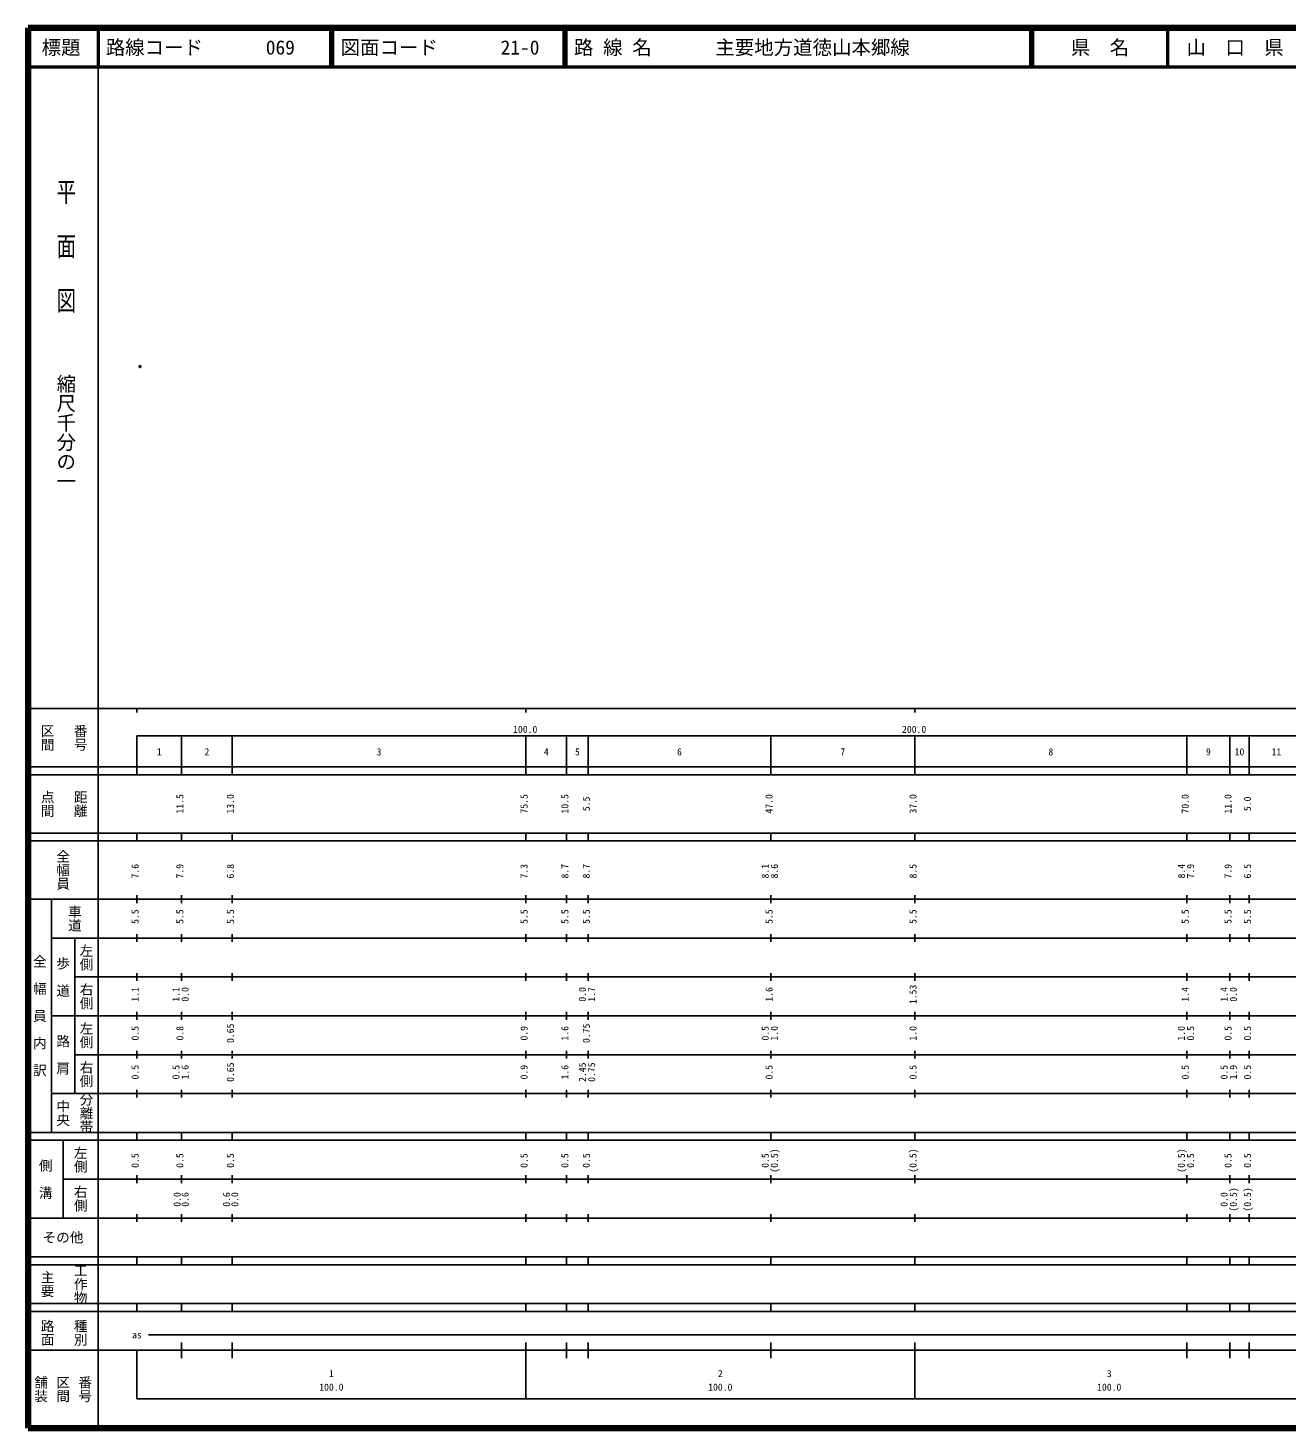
# Model space of a CAD drawing. Units: millimetres on the paper. Extents: x 40 to 680, y 20 to 380.
# Drawn here: x 40 to 363.7, y 20 to 380 of the extents above; entities that cross this region are included whole.
import ezdxf
from ezdxf.enums import TextEntityAlignment as Align

# ---------------------------------------------------------------- set-up
doc = ezdxf.new("R2010")
doc.units = ezdxf.units.MM
doc.header["$PDMODE"] = 32
doc.header["$PDSIZE"] = 0.5
doc.layers.add('M-OTRS', color=6, linetype='Continuous')
doc.layers.add('M-TTL-TXT', color=7, linetype='Continuous')
for name, color, linetype, lineweight in [('M-TTL', 2, 'Continuous', 140), ('M-TTL-BAND', 7, 'Continuous', 25), ('M-TTL-LINE', 7, 'Continuous', 50)]:
    doc.layers.add(name, color=color, linetype=linetype, lineweight=lineweight)
doc.styles.add('@ＭＳ ゴシック', font='')
doc.styles.add('ＭＳ ゴシック', font='')
doc.styles.get('@ＭＳ ゴシック').set_extended_font_data('@MS Gothic')
doc.styles.get('ＭＳ ゴシック').set_extended_font_data('MS Gothic')

msp = doc.modelspace()

# ---------------------------------------------------------------- linework, layer by layer
at = {"layer": 'M-OTRS'}
msp.add_point((68.799, 292.932), dxfattribs=at)
at = {"layer": 'M-TTL'}
for p, q in [((40, 380), (40, 20)), ((680, 380), (40, 380)), ((40, 20), (680, 20))]:
    msp.add_line(p, q, dxfattribs=at)
at = {"layer": 'M-TTL-BAND'}
for p, q in [((58, 370), (58, 20)), ((40, 205), (579, 205)), ((68, 205), (68, 204)), ((168, 205), (168, 204)), ((268, 205), (268, 204)), ((68, 198), (579, 198)), ((68, 198), (68, 188)), ((79.5, 188), (79.5, 198)), ((92.5, 188), (92.5, 198)), ((168, 188), (168, 198)), ((178.5, 188), (178.5, 198)), ((184, 188), (184, 198)), ((231, 188), (231, 198)), ((268, 188), (268, 198)), ((338, 188), (338, 198)), ((349, 188), (349, 198)), ((354, 188), (354, 198)), ((40, 190), (579, 190)), ((40, 188), (579, 188)), ((40, 173), (579, 173)), ((68, 171), (68, 173)), ((79.5, 171), (79.5, 173)), ((92.5, 171), (92.5, 173)), ((168, 171), (168, 173)), ((178.5, 171), (178.5, 173)), ((184, 171), (184, 173)), ((231, 171), (231, 173)), ((268, 171), (268, 173)), ((338, 171), (338, 173)), ((349, 171), (349, 173)), ((354, 171), (354, 173)), ((40, 171), (579, 171)), ((40, 156), (579, 156)), ((46, 96), (46, 156)), ((68, 155), (68, 157)), ((79.5, 155), (79.5, 157)), ((92.5, 155), (92.5, 157)), ((168, 155), (168, 157)), ((178.5, 155), (178.5, 157)), ((184, 155), (184, 157)), ((231, 155), (231, 157)), ((268, 155), (268, 157)), ((338, 155), (338, 157)), ((349, 155), (349, 157)), ((354, 155), (354, 157)), ((46, 146), (579, 146)), ((52, 146), (52, 106)), ((68, 145), (68, 147)), ((79.5, 145), (79.5, 147)), ((92.5, 145), (92.5, 147)), ((168, 145), (168, 147)), ((178.5, 145), (178.5, 147)), ((184, 145), (184, 147)), ((231, 145), (231, 147)), ((268, 145), (268, 147)), ((338, 145), (338, 147)), ((349, 145), (349, 147)), ((354, 145), (354, 147)), ((68, 135), (68, 137)), ((79.5, 135), (79.5, 137)), ((92.5, 135), (92.5, 137)), ((168, 135), (168, 137)), ((178.5, 135), (178.5, 137)), ((184, 135), (184, 137)), ((231, 135), (231, 137)), ((268, 135), (268, 137)), ((338, 135), (338, 137)), ((349, 135), (349, 137)), ((354, 135), (354, 137)), ((52, 136), (579, 136)), ((46, 126), (579, 126)), ((68, 125), (68, 127)), ((79.5, 125), (79.5, 127)), ((92.5, 125), (92.5, 127)), ((168, 125), (168, 127)), ((178.5, 125), (178.5, 127)), ((184, 125), (184, 127)), ((231, 125), (231, 127)), ((268, 125), (268, 127)), ((338, 125), (338, 127)), ((349, 125), (349, 127)), ((354, 125), (354, 127)), ((52, 116), (579, 116)), ((68, 115), (68, 117)), ((79.5, 115), (79.5, 117)), ((92.5, 115), (92.5, 117)), ((168, 115), (168, 117)), ((178.5, 115), (178.5, 117)), ((184, 115), (184, 117)), ((231, 115), (231, 117)), ((268, 115), (268, 117)), ((338, 115), (338, 117)), ((349, 115), (349, 117)), ((354, 115), (354, 117)), ((46, 106), (579, 106)), ((68, 105), (68, 107)), ((79.5, 105), (79.5, 107)), ((92.5, 105), (92.5, 107)), ((168, 105), (168, 107)), ((178.5, 105), (178.5, 107)), ((184, 105), (184, 107)), ((231, 105), (231, 107)), ((268, 105), (268, 107)), ((338, 105), (338, 107)), ((349, 105), (349, 107)), ((354, 105), (354, 107)), ((40, 96), (579, 96)), ((40, 94), (579, 94)), ((49, 94), (49, 74)), ((68, 94), (68, 96)), ((79.5, 94), (79.5, 96)), ((92.5, 94), (92.5, 96)), ((168, 94), (168, 96)), ((178.5, 94), (178.5, 96)), ((184, 94), (184, 96)), ((231, 94), (231, 96)), ((268, 94), (268, 96)), ((338, 94), (338, 96)), ((349, 94), (349, 96)), ((354, 94), (354, 96)), ((49, 84), (579, 84)), ((68, 83), (68, 85)), ((79.5, 83), (79.5, 85)), ((92.5, 83), (92.5, 85)), ((168, 83), (168, 85)), ((178.5, 83), (178.5, 85)), ((184, 83), (184, 85)), ((231, 83), (231, 85)), ((268, 83), (268, 85)), ((338, 83), (338, 85)), ((349, 83), (349, 85)), ((354, 83), (354, 85)), ((40, 74), (579, 74)), ((68, 73), (68, 75)), ((79.5, 73), (79.5, 75)), ((92.5, 73), (92.5, 75)), ((168, 73), (168, 75)), ((178.5, 73), (178.5, 75)), ((184, 73), (184, 75)), ((231, 73), (231, 75)), ((268, 73), (268, 75)), ((338, 73), (338, 75)), ((349, 73), (349, 75)), ((354, 73), (354, 75)), ((40, 64), (579, 64)), ((40, 62), (579, 62)), ((68, 62), (68, 64)), ((79.5, 62), (79.5, 64)), ((92.5, 62), (92.5, 64)), ((168, 62), (168, 64)), ((178.5, 62), (178.5, 64)), ((184, 62), (184, 64)), ((231, 62), (231, 64)), ((268, 62), (268, 64)), ((338, 62), (338, 64)), ((349, 62), (349, 64)), ((354, 62), (354, 64)), ((40, 52), (579, 52)), ((68, 50), (68, 52)), ((79.5, 50), (79.5, 52)), ((92.5, 50), (92.5, 52)), ((168, 50), (168, 52)), ((178.5, 50), (178.5, 52)), ((184, 50), (184, 52)), ((231, 50), (231, 52)), ((268, 50), (268, 52)), ((338, 50), (338, 52)), ((349, 50), (349, 52)), ((354, 50), (354, 52)), ((40, 50), (579, 50)), ((71, 44), (565, 44)), ((40, 40), (579, 40)), ((68, 40), (68, 27.5)), ((79.5, 38), (79.5, 42)), ((92.5, 38), (92.5, 42)), ((168, 27.5), (168, 42)), ((178.5, 38), (178.5, 42)), ((184, 38), (184, 42)), ((231, 38), (231, 42)), ((268, 27.5), (268, 42)), ((338, 38), (338, 42)), ((349, 38), (349, 42)), ((354, 38), (354, 42)), ((68, 27.5), (579, 27.5))]:
    msp.add_line(p, q, dxfattribs=at)
at = {"layer": 'M-TTL-LINE'}
for p, q in [((58, 380), (58, 370)), ((117.75, 380), (117.75, 370)), ((118.25, 380), (118.25, 370)), ((177.75, 380), (177.75, 370)), ((178.25, 380), (178.25, 370)), ((297.75, 380), (297.75, 370)), ((298.25, 380), (298.25, 370)), ((333, 380), (333, 370)), ((40, 370), (680, 370))]:
    msp.add_line(p, q, dxfattribs=at)

# ---------------------------------------------------------------- texts
at = {"layer": 'M-TTL-BAND', "style": '@ＭＳ ゴシック', "width": 1.4}
msp.add_text('平  面  図', height=3.666, rotation=270, dxfattribs=at).set_placement((49.777, 306.475), align=Align.MIDDLE_RIGHT)
at = {"layer": 'M-TTL-BAND', "style": '@ＭＳ ゴシック'}
msp.add_text('縮尺千分の一', height=3.666, rotation=270, dxfattribs=at).set_placement((49.777, 261.03), align=Align.MIDDLE_RIGHT)
for s, p in [('区間', (45, 197.5)), ('番号', (53.5, 197.5)), ('点間', (45, 180.5)), ('距離', (53.5, 180.5)), ('全幅員', (49, 163.5)), ('車道', (52, 151)), ('左側', (55, 141)), ('全\u3000幅\u3000員\u3000内\u3000訳', (43, 126)), ('歩\u3000道', (49, 136)), ('右側', (55, 131)), ('左側', (55, 121)), ('路\u3000肩', (49, 116)), ('右側', (55, 111)), ('分離帯', (55, 101)), ('中央', (49, 101)), ('左側', (53.5, 89)), ('側\u3000溝', (44.5, 84)), ('右側', (53.5, 79)), ('工作物', (53.5, 57)), ('主要', (45, 57)), ('路面', (45, 44.5)), ('種別', (53.5, 44.5)), ('舗装', (43.333, 30)), ('区間', (49, 30)), ('番号', (54.667, 30))]:
    msp.add_text(s, height=2.566, rotation=270, dxfattribs=at).set_placement(p, align=Align.MIDDLE_CENTER)
at = {"layer": 'M-TTL-BAND', "style": 'ＭＳ ゴシック'}
for s, p in [('100.0', (167.844, 198.195)), ('200.0', (267.844, 198.195)), ('1', (73.75, 192.405)), ('2', (86, 192.405)), ('3', (130.25, 192.405)), ('4', (173.25, 192.405)), ('5', (181.25, 192.405)), ('6', (207.5, 192.405)), ('7', (249.5, 192.405)), ('8', (303, 192.405)), ('9', (343.5, 192.405)), ('10', (351.5, 192.405)), ('11', (361, 192.405)), ('as', (68, 42.5)), ('1', (118, 32.523)), ('2', (218, 32.523)), ('3', (318, 32.523)), ('100.0', (118, 29.033)), ('100.0', (218, 29.033)), ('100.0', (318, 29.033))]:
    msp.add_text(s, height=1.833, dxfattribs=at).set_placement(p, align=Align.BOTTOM_CENTER)
for s, p in [('11.5', (80.5, 180.5)), ('13.0', (93.5, 180.5)), ('75.5', (169, 180.5)), ('10.5', (179.5, 180.5)), ('5.5', (185, 180.5)), ('47.0', (232, 180.5)), ('37.0', (269, 180.5)), ('70.0', (339, 180.5)), ('11.0', (350, 180.5)), ('5.0', (355, 180.5)), ('7.6', (69, 163.174)), ('7.9', (80.5, 163.174)), ('6.8', (93.5, 163.174)), ('7.3', (169, 163.174)), ('8.7', (179.5, 163.174)), ('8.7', (185, 163.174)), ('8.1', (231, 163.174)), ('8.6', (233.37, 163.174)), ('8.5', (269, 163.174)), ('8.4', (338, 163.174)), ('7.9', (340.37, 163.174)), ('7.9', (350, 163.174)), ('6.5', (355, 163.174)), ('5.5', (69, 151.5)), ('5.5', (80.5, 151.5)), ('5.5', (93.5, 151.5)), ('5.5', (169, 151.5)), ('5.5', (179.5, 151.5)), ('5.5', (185, 151.5)), ('5.5', (232, 151.5)), ('5.5', (269, 151.5)), ('5.5', (339, 151.5)), ('5.5', (350, 151.5)), ('5.5', (355, 151.5)), ('1.1', (69, 131.5)), ('1.1', (79.5, 131.5)), ('0.0', (81.87, 131.5)), ('0.0', (184, 131.5)), ('1.7', (186.37, 131.5)), ('1.6', (232, 131.5)), ('1.53', (269, 131.5)), ('1.4', (339, 131.5)), ('1.4', (349, 131.5)), ('0.0', (351.37, 131.5)), ('0.5', (69, 121.5)), ('0.8', (80.5, 121.5)), ('0.65', (93.5, 121.5)), ('0.9', (169, 121.5)), ('1.6', (179.5, 121.5)), ('0.75', (185, 121.5)), ('0.5', (231, 121.5)), ('1.0', (233.37, 121.5)), ('1.0', (269, 121.5)), ('1.0', (338, 121.5)), ('0.5', (340.37, 121.5)), ('0.5', (350, 121.5)), ('0.5', (355, 121.5)), ('0.5', (69, 111.5)), ('0.5', (79.5, 111.5)), ('1.6', (81.87, 111.5)), ('0.65', (93.5, 111.5)), ('0.9', (169, 111.5)), ('1.6', (179.5, 111.5)), ('2.45', (184, 111.5)), ('0.75', (186.37, 111.5)), ('0.5', (232, 111.5)), ('0.5', (269, 111.5)), ('0.5', (339, 111.5)), ('0.5', (349, 111.5)), ('1.9', (351.37, 111.5)), ('0.5', (355, 111.5)), ('0.5', (69, 88.764)), ('0.5', (80.5, 88.764)), ('0.5', (93.5, 88.764)), ('0.5', (169, 88.764)), ('0.5', (179.5, 88.764)), ('0.5', (185, 88.764)), ('0.5', (231, 88.764)), ('(0.5)', (233.37, 88.764)), ('(0.5)', (269, 88.764)), ('(0.5)', (338, 88.764)), ('0.5', (340.37, 88.764)), ('0.5', (350, 88.764)), ('0.5', (355, 88.764)), ('0.0', (79.805, 78.764)), ('0.6', (81.87, 78.764)), ('0.6', (92.5, 78.764)), ('0.0', (94.63, 78.764)), ('0.0', (348.986, 78.764)), ('(0.5)', (351.37, 78.764)), ('(0.5)', (355, 78.764))]:
    msp.add_text(s, height=1.833, rotation=90, dxfattribs=at).set_placement(p, align=Align.BOTTOM_CENTER)
msp.add_text('その他', height=2.566, dxfattribs=at).set_placement((49, 69), align=Align.MIDDLE_CENTER)
at = {"layer": 'M-TTL-TXT', "style": 'ＭＳ ゴシック'}
for s, p in [('標題', (48.5, 375)), ('県\u3000名', (315.625, 375)), ('山\u3000口\u3000県', (350.375, 375))]:
    msp.add_text(s, height=3.666, dxfattribs=at).set_placement(p, align=Align.MIDDLE_CENTER)
for s, p in [('路線コード', (60, 375)), ('069', (101.142, 375)), ('図面コード', (120.38, 375)), ('21-0', (161.521, 375)), ('路 線 名', (180.38, 375)), ('主要地方道徳山本郷線', (216.734, 375))]:
    msp.add_text(s, height=3.666, dxfattribs=at).set_placement(p, align=Align.MIDDLE_LEFT)

doc.saveas('drawing.dxf')
